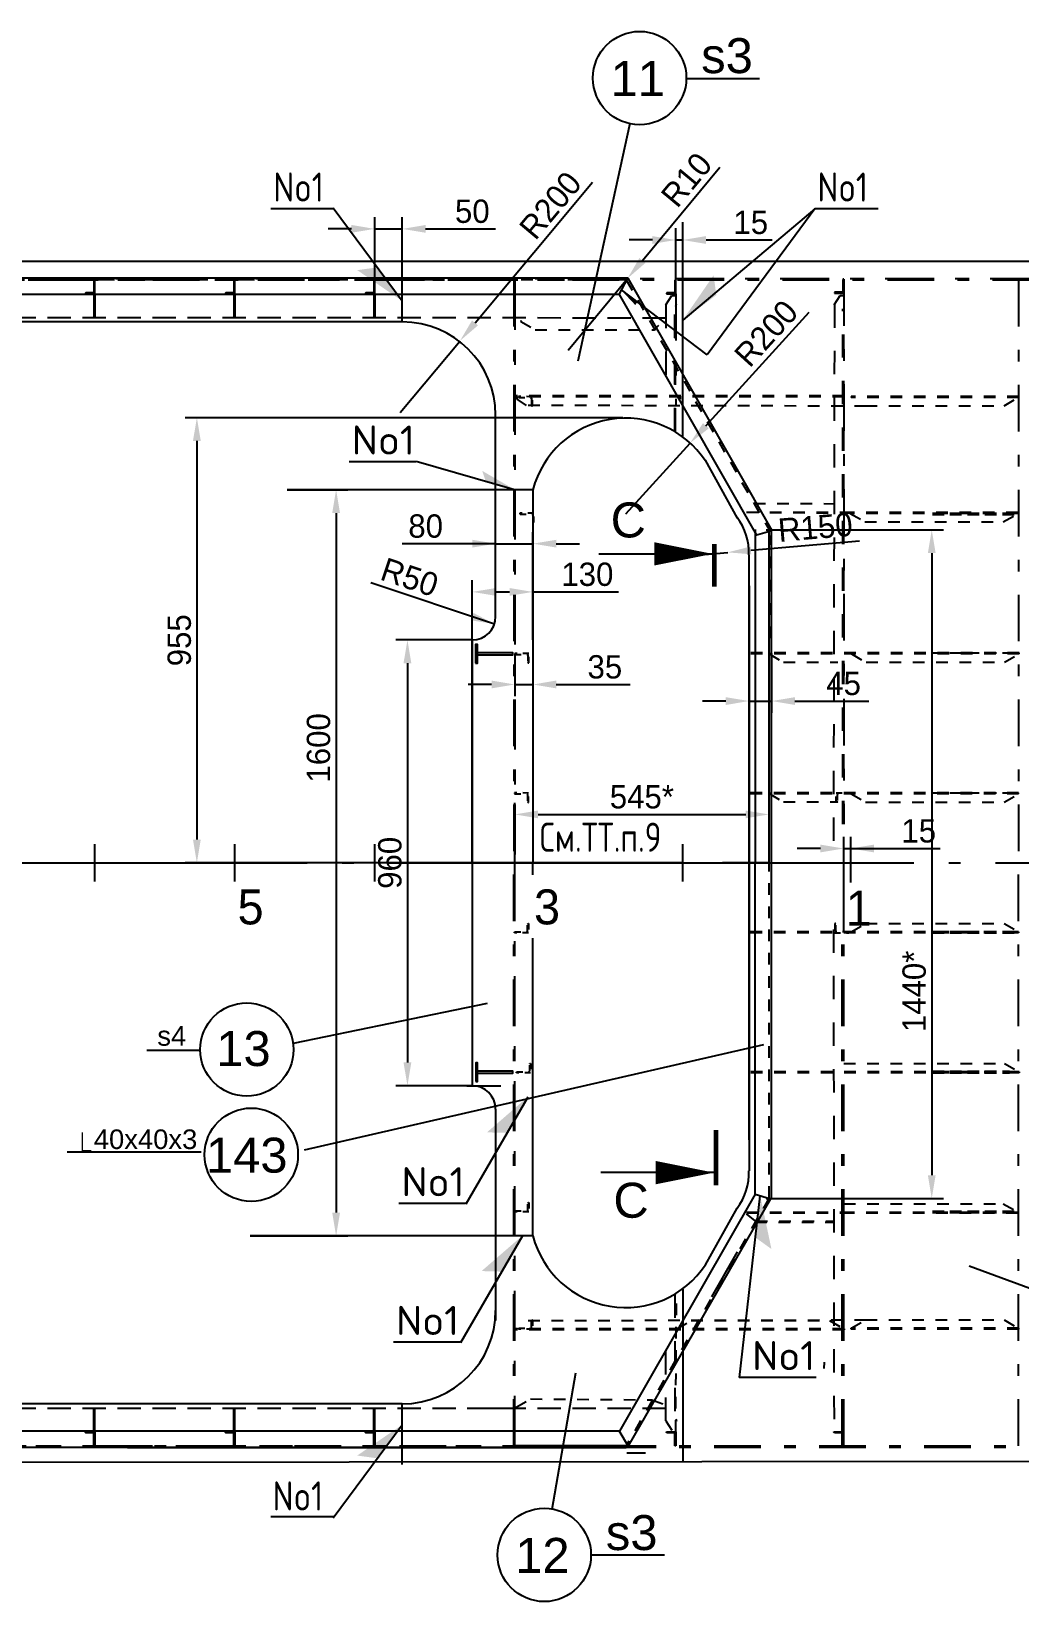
# Model space of a CAD drawing. Header units: millimetres. Extents: x -19561 to 47775, y 28910 to 69910.
# Drawn here: x 29736 to 31853, y 48286 to 51653 of the extents above; entities that cross this region are included whole.
import ezdxf
from ezdxf.enums import TextEntityAlignment as Align

# ---------------------------------------------------------------- set-up
doc = ezdxf.new("R2010")
doc.units = ezdxf.units.MM
doc.header["$MEASUREMENT"] = 0
for name, pattern in [('DASH1', [75, 50, -25]), ('DASH13', [50, 25, -25]), ('DASH2', [1300, 1125, -75, 25, -75]), ('DASH5', [225, 100, -50, 25, -50]), ('DASH6', [25, 12.5, -12.5])]:
    doc.linetypes.add(name, pattern=pattern)
doc.styles.add('2_5', font='txt.shx', dxfattribs={"height": 2.5})
doc.styles.add('Arial', font='arial.ttf')
doc.styles.add('KTEXTSTYLE', font='GOST_AU.SHX', dxfattribs={"width": 0.96, "height": 5})
doc.styles.add('style5', font='arial.ttf', dxfattribs={"height": 3})
doc.dimstyles.new('seatech', dxfattribs={"dimscale": 20, "dimtxt": 2.5, "dimasz": 2.5, "dimexe": 1.25, "dimexo": 0, "dimtad": 1, "dimdec": 0, "dimtxsty": 'Standard', "dimcen": 2.5, "dimclrd": 7, "dimclre": 7, "dimclrt": 4, "dimadec": 0, "dimazin": 0, "dimtfac": 1, "dimtdec": 0, "dimtmove": 0, "dimatfit": 3, "dimfxl": 1.25, "dimarcsym": 0})
doc.dimstyles.get("Standard").update_dxf_attribs({"dimtxt": 0.18, "dimasz": 0.18, "dimexe": 0.18, "dimexo": 0.0625, "dimgap": 0.09, "dimtad": 0, "dimtih": 1, "dimtoh": 1, "dimdec": 4, "dimzin": 0, "dimdsep": 46, "dimtxsty": 'Standard', "dimcen": 0.09, "dimadec": 0, "dimazin": 0, "dimtfac": 1, "dimtdec": 4, "dimtofl": 0, "dimtmove": 0, "dimatfit": 3, "dimfxl": 1, "dimtolj": 1, "dimtzin": 0, "dimarcsym": 0})

# ---------------------------------------------------------------- blocks, each defined once
blk = doc.blocks.new('*D2468')
at = {"color": 7, "lineweight": -2}
for p, q in [((30730.5, 50423.9), (30730.5, 50579.7)), ((30810.5, 50423.9), (30810.5, 50579.7)), ((30730.5, 50554.7), (30530.5, 50554.7)), ((30680.5, 50554.7), (30630.5, 50554.7)), ((30730.5, 50554.7), (30810.5, 50554.7)), ((30860.5, 50554.7), (30910.5, 50554.7))]:
    blk.add_line(p, q, dxfattribs=at)
at = {"color": 7}
for points in [[(30680.5, 50546.4), (30680.5, 50563.1), (30730.5, 50554.7)], [(30860.5, 50563.1), (30860.5, 50546.4), (30810.5, 50554.7)]]:
    blk.add_solid(points, dxfattribs=at)
at = {"layer": 'Defpoints', "color": 0}
for p in [(30810.5, 50554.7), (30730.5, 50423.9), (30810.5, 50423.9)]:
    blk.add_point(p, dxfattribs=at)
at = {"color": 4, "ltscale": 20, "insert": (30580.5, 50592.2), "char_height": 50, "attachment_point": 5}
blk.add_mtext('80', dxfattribs=at)
blk = doc.blocks.new('*D2469')
at = {"color": 7, "lineweight": -2}
for p, q in [((31273.8, 50408.6), (31273.8, 50192.3)), ((31322, 50319.6), (31322, 50192.3)), ((31223.8, 50217.3), (31173.8, 50217.3)), ((31273.8, 50217.3), (31322, 50217.3)), ((31372, 50217.3), (31530.4, 50217.3))]:
    blk.add_line(p, q, dxfattribs=at)
at = {"color": 7}
for points in [[(31223.8, 50208.9), (31223.8, 50225.6), (31273.8, 50217.3)], [(31372, 50225.6), (31372, 50208.9), (31322, 50217.3)]]:
    blk.add_solid(points, dxfattribs=at)
at = {"layer": 'Defpoints', "color": 0}
for p in [(31273.8, 50408.6), (31322, 50319.6), (31322, 50217.3)]:
    blk.add_point(p, dxfattribs=at)
at = {"color": 4, "ltscale": 20, "insert": (31476.2, 50254.8), "char_height": 50, "attachment_point": 5}
blk.add_mtext('45', dxfattribs=at)
blk = doc.blocks.new('*D2470')
at = {"color": 7, "lineweight": -2}
for p, q in [((30771.5, 49870.4), (30771.5, 49999.2)), ((31316.4, 49870.4), (31316.4, 49999.2)), ((30821.5, 49974.2), (31266.4, 49974.2))]:
    blk.add_line(p, q, dxfattribs=at)
at = {"color": 7}
for points in [[(30821.5, 49982.5), (30821.5, 49965.9), (30771.5, 49974.2)], [(31266.4, 49965.9), (31266.4, 49982.5), (31316.4, 49974.2)]]:
    blk.add_solid(points, dxfattribs=at)
at = {"layer": 'Defpoints', "color": 0}
for p in [(31316.4, 49974.2), (30771.5, 49870.4), (31316.4, 49870.4)]:
    blk.add_point(p, dxfattribs=at)
at = {"color": 4, "ltscale": 20, "insert": (31043.9, 50011.7), "char_height": 50, "attachment_point": 5}
blk.add_mtext('545*', dxfattribs=at)
blk = doc.blocks.new('*D2472')
at = {"color": 7, "lineweight": -2}
for p, q in [((31310.5, 50584.4), (31690.2, 50584.4)), ((31665.2, 50534.4), (31665.2, 49200.4)), ((31310.5, 49150.4), (31690.2, 49150.4))]:
    blk.add_line(p, q, dxfattribs=at)
at = {"color": 7}
for points in [[(31673.5, 50534.4), (31656.9, 50534.4), (31665.2, 50584.4)], [(31656.9, 49200.4), (31673.5, 49200.4), (31665.2, 49150.4)]]:
    blk.add_solid(points, dxfattribs=at)
at = {"layer": 'Defpoints', "color": 0}
for p in [(31310.5, 50584.4), (31310.5, 49150.4), (31665.2, 49150.4)]:
    blk.add_point(p, dxfattribs=at)
at = {"color": 4, "ltscale": 20, "insert": (31627.7, 49594.7), "char_height": 50, "attachment_point": 5, "rotation": 90}
blk.add_mtext('1440*', dxfattribs=at)
blk = doc.blocks.new('*D2473')
at = {"color": 7, "lineweight": -2}
for p, q in [((30686.3, 51028.1), (30938.2, 51329.6)), ((30525.9, 50836.3), (30654.2, 50989.8))]:
    blk.add_line(p, q, dxfattribs=at)
at = {"color": 7}
blk.add_solid([(30679.9, 51033.5), (30692.7, 51022.8), (30654.2, 50989.8)], dxfattribs=at)
at = {"layer": 'Defpoints', "color": 0}
for p in [(30654.2, 50989.8), (30525.9, 50836.3)]:
    blk.add_point(p, dxfattribs=at)
at = {"color": 4, "ltscale": 20, "insert": (30848, 51280.1), "char_height": 50, "attachment_point": 5, "rotation": 50.1143}
blk.add_mtext('R200', dxfattribs=at)
blk = doc.blocks.new('*D2474')
at = {"color": 7, "lineweight": -2}
for p, q in [((31003.1, 50824.9), (30065.2, 50824.9)), ((30090.2, 50774.9), (30090.2, 49920.4)), ((31131.5, 49870.4), (30065.2, 49870.4))]:
    blk.add_line(p, q, dxfattribs=at)
at = {"color": 7}
for points in [[(30098.5, 50774.9), (30081.8, 50774.9), (30090.2, 50824.9)], [(30081.8, 49920.4), (30098.5, 49920.4), (30090.2, 49870.4)]]:
    blk.add_solid(points, dxfattribs=at)
at = {"layer": 'Defpoints', "color": 0}
for p in [(31003.1, 50824.9), (30090.2, 49870.4), (31131.5, 49870.4)]:
    blk.add_point(p, dxfattribs=at)
at = {"color": 4, "ltscale": 20, "insert": (30052.7, 50347.6), "char_height": 50, "attachment_point": 5, "rotation": 90}
blk.add_mtext('955', dxfattribs=at)
blk = doc.blocks.new('*D2475')
at = {"color": 7, "lineweight": -2}
for p, q in [((31180.9, 50807.5), (31402.6, 51051.3)), ((31009.2, 50618.6), (31147.3, 50770.5))]:
    blk.add_line(p, q, dxfattribs=at)
at = {"color": 7}
blk.add_solid([(31174.8, 50813.1), (31187.1, 50801.9), (31147.3, 50770.5)], dxfattribs=at)
at = {"layer": 'Defpoints', "color": 0}
for p in [(31147.3, 50770.5), (31009.2, 50618.6)]:
    blk.add_point(p, dxfattribs=at)
at = {"color": 4, "ltscale": 20, "insert": (31310.4, 51005.6), "char_height": 50, "attachment_point": 5, "rotation": 47.7159}
blk.add_mtext('R200', dxfattribs=at)
blk = doc.blocks.new('*D2482')
at = {"color": 7, "lineweight": -2}
for p, q in [((30471.5, 51120.4), (30471.5, 51254.7)), ((30530.5, 51120.4), (30530.5, 51254.7)), ((30421.5, 51229.7), (30371.5, 51229.7)), ((30471.5, 51229.7), (30530.5, 51229.7)), ((30580.5, 51229.7), (30730.5, 51229.7))]:
    blk.add_line(p, q, dxfattribs=at)
at = {"color": 7}
for points in [[(30421.5, 51221.4), (30421.5, 51238.1), (30471.5, 51229.7)], [(30580.5, 51238.1), (30580.5, 51221.4), (30530.5, 51229.7)]]:
    blk.add_solid(points, dxfattribs=at)
at = {"layer": 'Defpoints', "color": 0}
for p in [(30530.5, 51229.7), (30471.5, 51120.4), (30530.5, 51120.4)]:
    blk.add_point(p, dxfattribs=at)
at = {"color": 4, "ltscale": 20, "insert": (30680.5, 51267.2), "char_height": 50, "attachment_point": 5}
blk.add_mtext('50', dxfattribs=at)
blk = doc.blocks.new('*D2483')
at = {"color": 7, "lineweight": -2}
for p, q in [((31116.5, 51120.4), (31116.5, 51230.9)), ((31131.5, 51123.4), (31131.5, 51230.9)), ((31066.5, 51205.9), (31016.5, 51205.9)), ((31116.5, 51205.9), (31131.5, 51205.9)), ((31181.5, 51205.9), (31323.1, 51205.9))]:
    blk.add_line(p, q, dxfattribs=at)
at = {"color": 7}
for points in [[(31066.5, 51197.5), (31066.5, 51214.2), (31116.5, 51205.9)], [(31181.5, 51214.2), (31181.5, 51197.5), (31131.5, 51205.9)]]:
    blk.add_solid(points, dxfattribs=at)
at = {"layer": 'Defpoints', "color": 0}
for p in [(31131.5, 51205.9), (31116.5, 51120.4), (31131.5, 51123.4)]:
    blk.add_point(p, dxfattribs=at)
at = {"color": 4, "ltscale": 20, "insert": (31277.3, 51243.4), "char_height": 50, "attachment_point": 5}
blk.add_mtext('15', dxfattribs=at)
blk = doc.blocks.new('*D2484')
at = {"color": 7, "lineweight": -2}
for p, q in [((31426.5, 49901.1), (31376.5, 49901.1)), ((31476.5, 49722.4), (31476.5, 49926.1)), ((31476.5, 49901.1), (31491.5, 49901.1)), ((31491.5, 49828), (31491.5, 49926.1)), ((31491.5, 49901.1), (31683.1, 49901.1)), ((31541.5, 49901.1), (31591.5, 49901.1))]:
    blk.add_line(p, q, dxfattribs=at)
at = {"color": 7}
for points in [[(31426.5, 49892.8), (31426.5, 49909.5), (31476.5, 49901.1)], [(31541.5, 49909.5), (31541.5, 49892.8), (31491.5, 49901.1)]]:
    blk.add_solid(points, dxfattribs=at)
at = {"layer": 'Defpoints', "color": 0}
for p in [(31491.5, 49901.1), (31491.5, 49828), (31476.5, 49722.4)]:
    blk.add_point(p, dxfattribs=at)
at = {"color": 4, "ltscale": 20, "insert": (31637.3, 49938.6), "char_height": 50, "attachment_point": 5}
blk.add_mtext('15', dxfattribs=at)
blk = doc.blocks.new('*D2485')
at = {"color": 7, "lineweight": -2}
for p, q in [((30680.5, 50348.3), (30516.5, 50348.3)), ((30541.5, 50298.3), (30541.5, 49442.4)), ((30680.5, 49392.4), (30516.5, 49392.4))]:
    blk.add_line(p, q, dxfattribs=at)
at = {"color": 7}
for points in [[(30549.8, 50298.3), (30533.1, 50298.3), (30541.5, 50348.3)], [(30533.1, 49442.4), (30549.8, 49442.4), (30541.5, 49392.4)]]:
    blk.add_solid(points, dxfattribs=at)
at = {"layer": 'Defpoints', "color": 0}
for p in [(30680.5, 50348.3), (30541.5, 49392.4), (30680.5, 49392.4)]:
    blk.add_point(p, dxfattribs=at)
at = {"color": 4, "ltscale": 20, "insert": (30504, 49870.4), "char_height": 50, "attachment_point": 5, "rotation": 90}
blk.add_mtext('960', dxfattribs=at)
blk = doc.blocks.new('*D2486')
at = {"color": 7, "lineweight": -2}
for p, q in [((30680.5, 50348.3), (30680.5, 50476.3)), ((30810.5, 50348.3), (30810.5, 50476.3)), ((30730.5, 50451.3), (30760.5, 50451.3)), ((30810.5, 50451.3), (30993.8, 50451.3))]:
    blk.add_line(p, q, dxfattribs=at)
at = {"color": 7}
for points in [[(30730.5, 50459.6), (30730.5, 50443), (30680.5, 50451.3)], [(30760.5, 50443), (30760.5, 50459.6), (30810.5, 50451.3)]]:
    blk.add_solid(points, dxfattribs=at)
at = {"layer": 'Defpoints', "color": 0}
for p in [(30810.5, 50451.3), (30680.5, 50348.3), (30810.5, 50348.3)]:
    blk.add_point(p, dxfattribs=at)
at = {"color": 4, "ltscale": 20, "insert": (30927.1, 50488.8), "char_height": 50, "attachment_point": 5}
blk.add_mtext('130', dxfattribs=at)
blk = doc.blocks.new('*D2487')
at = {"color": 7, "lineweight": -2}
blk.add_line((30727.9, 50382.5), (30463.1, 50470.7), dxfattribs=at)
at = {"color": 7}
blk.add_solid([(30677.8, 50390.4), (30683.1, 50406.2), (30727.9, 50382.5)], dxfattribs=at)
at = {"layer": 'Defpoints', "color": 0}
for p in [(30680.5, 50398.3), (30727.9, 50382.5)]:
    blk.add_point(p, dxfattribs=at)
at = {"color": 4, "ltscale": 20, "insert": (30546.1, 50482.6), "char_height": 50, "attachment_point": 5, "rotation": 341.5723}
blk.add_mtext('R50', dxfattribs=at)
blk = doc.blocks.new('*D2488')
at = {"color": 7, "lineweight": -2}
for p, q in [((30284, 50670.4), (30413.6, 50670.4)), ((30388.6, 50620.4), (30388.6, 49120.3)), ((30204.5, 49070.3), (30413.6, 49070.3))]:
    blk.add_line(p, q, dxfattribs=at)
at = {"color": 7}
for points in [[(30396.9, 50620.4), (30380.2, 50620.4), (30388.6, 50670.4)], [(30380.2, 49120.3), (30396.9, 49120.3), (30388.6, 49070.3)]]:
    blk.add_solid(points, dxfattribs=at)
at = {"layer": 'Defpoints', "color": 0}
for p in [(30284, 50670.4), (30204.5, 49070.3), (30388.6, 49070.3)]:
    blk.add_point(p, dxfattribs=at)
at = {"color": 4, "ltscale": 20, "insert": (30351.1, 50116.9), "char_height": 50, "attachment_point": 5, "rotation": 90}
blk.add_mtext('1600', dxfattribs=at)
blk = doc.blocks.new('*D2494')
at = {"color": 7, "lineweight": -2}
for p, q in [((31510.1, 50560.1), (31277.6, 50540.3)), ((31078.4, 50523.3), (31227.8, 50536.1))]:
    blk.add_line(p, q, dxfattribs=at)
at = {"color": 7}
blk.add_solid([(31276.9, 50548.6), (31278.3, 50532), (31227.8, 50536.1)], dxfattribs=at)
at = {"layer": 'Defpoints', "color": 0}
for p in [(31078.4, 50523.3), (31227.8, 50536.1)]:
    blk.add_point(p, dxfattribs=at)
at = {"color": 4, "ltscale": 20, "insert": (31415.6, 50589.7), "char_height": 50, "attachment_point": 5, "rotation": 4.8695}
blk.add_mtext('R150', dxfattribs=at)
blk = doc.blocks.new('*D2496')
at = {"color": 0, "lineweight": -2}
for p, q in [((31031.3, 51160.4), (31031.1, 51160.4)), ((31031.5, 51160.4), (31031.5, 51160.5)), ((31031.5, 51160.4), (31031.5, 51160.5)), ((31031.6, 51160.4), (31031.8, 51160.4))]:
    blk.add_line(p, q, dxfattribs=at)
at = {"color": 0}
for points in [[(31031.3, 51160.3), (31031.3, 51160.4), (31031.5, 51160.4)], [(31031.6, 51160.4), (31031.6, 51160.3), (31031.5, 51160.4)]]:
    blk.add_solid(points, dxfattribs=at)
at = {"layer": 'Defpoints', "color": 0}
blk.add_point((31031.5, 51160.4), dxfattribs=at)
blk.add_point((31031.5, 51160.4), dxfattribs=at)
blk.add_point((31031.5, 51160.4), dxfattribs=at)
at = {"color": 0, "ltscale": 20, "insert": (31031.5, 51160.8), "char_height": 0.18, "attachment_point": 5}
blk.add_mtext('\\A1;0.0000', dxfattribs=at)
blk = doc.blocks.new('*D2503')
at = {"color": 7, "lineweight": -2}
for p, q in [((30810.5, 50451.3), (30810.5, 50227.8)), ((30771.8, 50317.6), (30771.8, 50227.8)), ((30721.8, 50252.8), (30671.8, 50252.8)), ((30771.8, 50252.8), (30810.5, 50252.8)), ((30860.5, 50252.8), (31018.8, 50252.8))]:
    blk.add_line(p, q, dxfattribs=at)
at = {"color": 7}
for points in [[(30721.8, 50244.5), (30721.8, 50261.2), (30771.8, 50252.8)], [(30860.5, 50261.2), (30860.5, 50244.5), (30810.5, 50252.8)]]:
    blk.add_solid(points, dxfattribs=at)
at = {"layer": 'Defpoints', "color": 0}
for p in [(30810.5, 50451.3), (30771.8, 50317.6), (30810.5, 50252.8)]:
    blk.add_point(p, dxfattribs=at)
at = {"color": 4, "ltscale": 20, "insert": (30964.6, 50290.3), "char_height": 50, "attachment_point": 5}
blk.add_mtext('35', dxfattribs=at)
blk = doc.blocks.new('*D2504')
at = {"color": 7, "lineweight": -2}
for p, q in [((31045.2, 51162), (31211.2, 51362.3)), ((30885.6, 50969.6), (31013.2, 51123.5))]:
    blk.add_line(p, q, dxfattribs=at)
at = {"color": 7}
blk.add_solid([(31038.7, 51167.3), (31051.6, 51156.7), (31013.2, 51123.5)], dxfattribs=at)
at = {"layer": 'Defpoints', "color": 0}
for p in [(31013.2, 51123.5), (30885.6, 50969.6)]:
    blk.add_point(p, dxfattribs=at)
at = {"color": 4, "ltscale": 20, "insert": (31139.8, 51334.9), "char_height": 50, "attachment_point": 5, "rotation": 50.3335}
blk.add_mtext('R10', dxfattribs=at)

msp = doc.modelspace()

# ---------------------------------------------------------------- linework, layer by layer
for p, q in [((31138.36468, 51552.19053), (31296.1243, 51552.19053)), ((31131.46683, 50784.68909), (31131.46683, 51244.47555)), ((30530.46683, 51030.35618), (30530.46683, 51160.35618)), ((31095.04499, 51066.87826), (31107.94125, 51086.76816)), ((31107.94125, 51086.76816), (31116.0392, 51086.76816)), ((31455.9799, 51066.86467), (31468.87616, 51086.75457)), ((31468.87616, 51086.75457), (31476.97411, 51086.75457)), ((30775.58091, 50869.29197), (30775.58091, 50864.56274)), ((30775.58091, 50864.56274), (30795.86238, 50851.05049)), ((31126.0098, 50871.03389), (31126.0098, 50864.52732)), ((30810.46683, 50670.42681), (30284.04698, 50670.42681)), ((30680.46683, 49870.35618), (30680.46683, 50348.29872)), ((30680.46683, 50348.29872), (30680.46683, 49392.41364)), ((30810.46683, 49870.35618), (30680.46683, 49870.35618)), ((31131.46683, 49870.35618), (31491.46683, 49870.35618)), ((31316.40594, 49870.35618), (31216.40594, 49870.35618)), ((30712.10862, 49568.88155), (30296.48591, 49483.10164)), ((29982.96988, 49468.98992), (30097.17099, 49468.98992)), ((30668.82538, 49392.41364), (30741.7464, 49392.41364)), ((29812.05314, 49250.43671), (30099.49374, 49250.43671)), ((31267.21673, 49117.64636), (31285.92542, 49103.01428)), ((30810.46683, 49070.28556), (30204.52894, 49070.28556)), ((32615.9501, 48685.84023), (31745.32346, 49005.46871)), ((31131.46683, 48956.02327), (31131.46683, 48586.38215)), ((31434.32723, 48786.20896), (31435.17488, 48799.74407)), ((30530.46683, 48580.35618), (30530.46683, 48710.35618)), ((31095.04499, 48673.83411), (31107.94125, 48653.9442)), ((30934.79394, 48386.32188), (31092.55357, 48386.32188))]:
    msp.add_line(p, q)
at = {"color": 2}
for p, q in [((31017.80355, 51455.45262), (30906.73442, 50946.27506)), ((31414.55711, 51272.6434), (31184.06259, 50959.61528)), ((31014.59494, 51123.85232), (25231.46683, 51123.85232)), ((30994.97237, 51088.85232), (31013.4933, 51123.85232)), ((31013.4933, 51123.85232), (31322.20216, 50583.00515)), ((30994.97237, 51088.85232), (25231.46683, 51088.85232)), ((30994.97237, 51088.85232), (31289.53438, 50572.78993)), ((31184.06259, 50959.61528), (31000.03484, 51099.2966)), ((31286.79673, 49160.53824), (31287.73196, 50585.07267)), ((31287.73196, 50572.90852), (31322.20216, 50583.00515)), ((31321.42308, 49150.35618), (31321.42308, 50584.35618)), ((30320.96712, 49254.99127), (31305.22891, 49480.9601)), ((31286.79473, 49160.25272), (30996.00533, 48652.00045)), ((31286.79473, 49160.25272), (31317.12216, 49150.35618)), ((31319.73642, 49149.69355), (31013.63512, 48618.91317)), ((31180.10739, 49008.36654), (31248.00783, 49129.79328)), ((31194.17943, 48940.04118), (31248.97215, 49036.47323)), ((30851.88662, 48484.85025), (30902.55209, 48776.90437)), ((30994.97237, 48651.86004), (27271.20328, 48651.86004)), ((30994.84942, 48653.46677), (31014.25735, 48619.2672)), ((31010.46683, 48620.36153), (30771.46683, 48620.35618)), ((30771.46683, 48620.35618), (31010.46384, 48620.35618)), ((31014.59494, 48616.86004), (27241.86421, 48616.86004))]:
    msp.add_line(p, q, dxfattribs=at)
at = {"color": 0, "linetype": 'Continuous'}
for p, q in [((30383.91508, 51272.6434), (30248.38982, 51272.6434)), ((31550.08236, 51272.6434), (31414.55711, 51272.6434)), ((30530.46683, 51030.35618), (25379.75162, 51030.35618)), ((30769.46683, 51040.35618), (30769.46683, 51030.35618)), ((30730.46683, 50398.29872), (30730.46683, 50830.35618)), ((30559.68506, 50730.2251), (30416.59853, 50730.2251)), ((31248.97743, 50609.70318), (31180.58978, 50733.45233)), ((30810.46683, 50670.42681), (30810.46683, 49870.35618)), ((31273.59988, 49276.6569), (31273.59988, 50530.7606)), ((31273.59988, 50464.05547), (31273.59988, 49209.95176)), ((29871.46683, 49830.35618), (29871.46683, 49910.35618)), ((30171.46683, 49830.35618), (30171.46683, 49910.35618)), ((30471.46683, 49830.35618), (30471.46683, 49910.35618)), ((30771.46683, 49830.35618), (30771.46683, 49910.35618)), ((31131.46683, 49830.35618), (31131.46683, 49910.35618)), ((31491.46683, 49830.35618), (31491.46683, 49910.35618)), ((30810.46683, 49844.97815), (30810.46683, 49870.35618)), ((30810.46683, 49070.28556), (30810.46683, 49708.5591)), ((30730.46683, 49342.41364), (30730.46683, 48888.92039)), ((30666.14721, 49139.85498), (30523.06069, 49139.85498)), ((30654.59324, 48842.40704), (30511.50671, 48842.40704)), ((31417.76585, 48766.98165), (31252.55184, 48766.98165)), ((30530.46683, 48710.35618), (25379.75162, 48710.35618)), ((30769.46683, 48700.35618), (30769.46683, 48710.35618)), ((31051.46683, 48604.66814), (31011.46683, 48604.66814)), ((30383.91508, 48468.06897), (30248.38982, 48468.06897))]:
    msp.add_line(p, q, dxfattribs=at)
at = {"color": 0, "linetype": 'Continuous', "ltscale": 5}
for p, q in [((30382.51661, 51274.53154), (30530.22249, 51075.1072)), ((31414.55711, 51272.6434), (31131.46683, 51033.86261)), ((30560.43666, 50731.57968), (30771.26178, 50670.87743)), ((30667.12226, 49139.29048), (30800.10355, 49368.98479)), ((31253.46073, 48766.98165), (31297.46557, 49156.60399)), ((30655.56828, 48841.84254), (30788.54957, 49071.53685)), ((30382.51661, 48466.18082), (30530.22249, 48665.60516))]:
    msp.add_line(p, q, dxfattribs=at)
at = {"color": 0}
for p, q in [((24492.46683, 51160.35618), (31031.46683, 51160.35618)), ((25124.21526, 48580.7348), (32316.5575, 48587.49624))]:
    msp.add_line(p, q, dxfattribs=at)
at = {"color": 0, "linetype": 'DASH5'}
for p, q in [((24820.55567, 51120.35618), (31886.46683, 51120.35618)), ((24820.55952, 51123.35618), (31886.46683, 51123.35618)), ((25040.55952, 51123.35618), (32106.46683, 51123.35618)), ((30769.46683, 51120.35618), (30769.46683, 49870.35618)), ((30771.46683, 51120.35618), (30771.46683, 49870.35618)), ((31476.89739, 51121.89049), (31476.89739, 49953.60797)), ((31851.46683, 51120.35618), (31851.46683, 49870.35618)), ((31116.46683, 51090.35618), (31116.46683, 50851.14985)), ((30769.46683, 48620.35618), (30769.46683, 49870.35618)), ((30771.46683, 48620.35618), (30771.46683, 49870.35618)), ((31491.46683, 49827.99516), (31491.46683, 49870.35618)), ((31851.46683, 48620.35618), (31851.46683, 49870.35618)), ((31473.46683, 48620.35618), (31473.46683, 49730.70833)), ((31476.46683, 48620.35618), (31476.46683, 49725.3035)), ((25124.19299, 48620.35618), (31886.46683, 48620.35618)), ((25124.19468, 48617.35618), (31886.46683, 48617.35618))]:
    msp.add_line(p, q, dxfattribs=at)
at = {"color": 2, "linetype": 'DASH13', "ltscale": 2}
for p, q in [((25228.36515, 51120.35618), (31012.46044, 51120.35618)), ((30713.64167, 51120.35618), (25231.46683, 51120.35618)), ((27244.88089, 48620.35618), (31012.46044, 48620.35618))]:
    msp.add_line(p, q, dxfattribs=at)
at = {"color": 2, "linetype": 'DASH13'}
for p, q in [((31010.46683, 51120.35083), (30771.46683, 51120.35618)), ((31010.46683, 51120.35083), (31316.40594, 50584.35618)), ((31316.93044, 49152.09511), (31317.12216, 50572.17803)), ((31316.00706, 49150.93567), (31009.90576, 48620.1553))]:
    msp.add_line(p, q, dxfattribs=at)
at = {"color": 3, "linetype": 'DASH5'}
for p in [(30771.46683, 51113.35618), (30771.46683, 48627.35618)]:
    msp.add_line(p, (30771.46683, 49870.35618), dxfattribs=at)
at = {"color": 0, "linetype": 'DASH1'}
for p, q in [((29869.46683, 51090.35618), (29869.46683, 51040.35618)), ((29871.46683, 51090.35618), (29871.46683, 51040.35618)), ((30169.46683, 51090.35618), (30169.46683, 51040.35618)), ((30171.46683, 51090.35618), (30171.46683, 51040.35618)), ((30469.46683, 51090.35618), (30469.46683, 51040.35618)), ((30471.46683, 51090.35618), (30471.46683, 51040.35618)), ((31116.46683, 51063.3767), (31118.0251, 51068.12768)), ((31095.24454, 51038.56035), (25334.46683, 51040.35618)), ((30769.46683, 51040.35618), (30769.46683, 51035.35618)), ((31095.24274, 48700.35618), (25334.46683, 48700.35618)), ((29869.46683, 48650.35618), (29869.46683, 48700.35618)), ((29871.46683, 48650.35618), (29871.46683, 48700.35618)), ((30169.46683, 48650.35618), (30169.46683, 48700.35618)), ((30171.46683, 48650.35618), (30171.46683, 48700.35618)), ((30469.46683, 48650.35618), (30469.46683, 48700.35618)), ((30471.46683, 48650.35618), (30471.46683, 48700.35618)), ((30769.46683, 48700.35618), (30669.46683, 48700.35618)), ((30769.46683, 48700.35618), (30769.46683, 48705.35618)), ((31116.46683, 48677.33566), (31118.0251, 48672.58468))]:
    msp.add_line(p, q, dxfattribs=at)
at = {"color": 0, "linetype": 'DASH13', "ltscale": 2}
for p, q in [((31114.30411, 50796.21743), (31114.30411, 51087.3462)), ((31116.30411, 50795.00282), (31116.30411, 51087.3462)), ((31095.2159, 51067.11414), (31095.41387, 50869.76716)), ((31456.64438, 51067.88949), (31454.49478, 49870.35618)), ((31474.89739, 49953.60797), (31474.89739, 51058.60797)), ((31476.89739, 49953.60797), (31476.89739, 51058.60797)), ((31454.63783, 49727.75869), (31455.71866, 48650.35618)), ((31114.30411, 48944.49494), (31114.30411, 48653.36616)), ((31095.2159, 48673.59822), (31095.41387, 48870.9452))]:
    msp.add_line(p, q, dxfattribs=at)
at = {"color": 0, "linetype": 'DASH13'}
for p, q in [((31477.56712, 50871.76716), (30771.46683, 50871.76716)), ((31477.56712, 50869.76716), (30771.46683, 50869.76716)), ((31851.46683, 50870.35618), (31492.26957, 50870.35618)), ((31492.26957, 50870.35618), (31492.26957, 50868.35618)), ((31851.46683, 50868.35618), (31492.26957, 50868.35618)), ((31523.4473, 50850.35618), (31820.2891, 50850.35618)), ((31820.2891, 50850.35618), (31851.46683, 50868.35618)), ((31851.46683, 50868.35618), (31851.46683, 50870.35618)), ((31284.17799, 50640.81842), (31455.87722, 50640.51022)), ((31493.44922, 50621.83516), (31242.27292, 50621.83516)), ((31493.44922, 50619.83516), (31242.45951, 50621.49752)), ((31849.7595, 50621.45306), (31490.56223, 50621.45306)), ((31849.7595, 50619.45306), (31490.56223, 50619.45306)), ((31493.4489, 50619.79225), (31493.41917, 50617.79247)), ((31852.38878, 50320.35618), (31273.59988, 50320.35618)), ((31852.38878, 50318.35618), (31273.59988, 50318.35618)), ((31851.46683, 50020.35618), (31273.59988, 50020.35618)), ((31851.46683, 50018.35618), (31273.59988, 50018.35618)), ((31851.46683, 49722.35618), (31273.59988, 49722.35618)), ((31851.46683, 49720.35618), (31273.59988, 49720.35618)), ((31476.46683, 49440.35618), (31821.21105, 49440.35618)), ((31821.21105, 49440.35618), (31852.38878, 49422.35618)), ((31852.38878, 49422.35618), (31273.59988, 49422.35618)), ((31852.38878, 49420.35618), (31273.59988, 49420.35618)), ((31493.19152, 49420.35618), (31493.19152, 49422.35618)), ((31852.38878, 49422.35618), (31852.38878, 49420.35618)), ((31476.46683, 49139.25931), (31818.58176, 49139.25931)), ((31818.58176, 49139.25931), (31849.7595, 49121.25931)), ((31493.44922, 49118.8772), (31241.90368, 49118.8772)), ((31493.44922, 49120.8772), (31243.02206, 49120.8772)), ((31286.57375, 49099.89824), (31455.87722, 49100.20215)), ((31287.85363, 49102.11756), (31455.26546, 49102.11756)), ((31490.56223, 49119.25931), (31490.56223, 49121.25931)), ((31849.7595, 49120.8772), (31490.56223, 49120.8772)), ((31849.7595, 49118.8772), (31490.56223, 49118.8772)), ((31849.7595, 49121.25931), (31849.7595, 49119.25931)), ((31116.46683, 48650.35618), (31118.16369, 48946.8678)), ((31477.56712, 48870.9452), (30771.46683, 48870.9452)), ((31477.56712, 48870.9452), (30771.46683, 48870.9452)), ((31477.56712, 48868.9452), (30771.46683, 48868.9452)), ((31477.56712, 48868.9452), (30771.46683, 48868.9452)), ((31851.46683, 48872.35618), (31492.26957, 48872.35618)), ((31851.46683, 48872.35618), (31492.26957, 48872.35618)), ((31851.46683, 48870.35618), (31492.26957, 48870.35618)), ((31851.46683, 48870.35618), (31492.26957, 48870.35618))]:
    msp.add_line(p, q, dxfattribs=at)
at = {"color": 0, "linetype": 'DASH1', "ltscale": 0.5}
for p, q in [((31666.46683, 50620.35618), (31846.46683, 50620.35618)), ((31666.46683, 50617.35618), (31846.46683, 50617.35618)), ((31666.46683, 50320.35618), (31831.46683, 50320.35618)), ((31666.46683, 50020.35618), (31846.46683, 50020.35618)), ((31666.46683, 49723.35618), (31846.46683, 49723.35618)), ((31666.46683, 49723.35618), (31846.46683, 49723.35618)), ((31666.46683, 49720.35618), (31846.46683, 49720.35618)), ((31666.46683, 49720.35618), (31846.46683, 49720.35618)), ((31666.46683, 49423.35618), (31831.46683, 49423.35618)), ((31666.46683, 49423.35618), (31831.46683, 49423.35618)), ((31666.46683, 49420.35618), (31831.46683, 49420.35618)), ((31666.46683, 49420.35618), (31831.46683, 49420.35618)), ((31666.46683, 49123.35618), (31846.46683, 49123.35618)), ((31666.46683, 49123.35618), (31846.46683, 49123.35618)), ((31666.46683, 49120.35618), (31846.46683, 49120.35618)), ((31666.46683, 49120.35618), (31846.46683, 49120.35618))]:
    msp.add_line(p, q, dxfattribs=at)
at = {"color": 4}
for p, q in [((31316.40594, 49870.35618), (31316.40594, 50590.35618)), ((31010.49514, 48616.29523), (29941.74383, 48616.29423))]:
    msp.add_line(p, q, dxfattribs=at)
at = {"color": 3, "linetype": 'Continuous'}
for p, q in [((31201.88071, 50532.16167), (30951.88071, 50532.16167)), ((31205.73878, 49206.11811), (30955.73878, 49206.11811))]:
    msp.add_line(p, q, dxfattribs=at)
at = {"color": 0, "linetype": 'DASH2'}
msp.add_line((21401.46683, 49870.35618), (32461.46683, 49870.35618), dxfattribs=at)
at = {"color": 0, "linetype": 'Continuous'}
for points in [[(31031.46683, 51160.35618), (32321.46683, 51160.35618)], [(31031.46683, 51160.35618), (31491.10453, 51160.35618)], [(29871.46683, 51120.35618), (29870.46683, 51120.35618), (29869.7598, 51120.06333), (29869.46683, 51119.35618), (29869.46683, 51094.35618), (29869.19877, 51093.35618), (29868.46683, 51092.62413), (29867.46683, 51092.35618), (29852.46683, 51092.35618), (29851.7598, 51092.06333), (29851.46683, 51091.35618), (29851.46683, 51090.35618), (29871.46683, 51090.35618), (29871.46683, 51120.35618)], [(30171.46683, 51120.35618), (30170.46683, 51120.35618), (30169.7598, 51120.06333), (30169.46683, 51119.35618), (30169.46683, 51094.35618), (30169.19877, 51093.35618), (30168.46683, 51092.62413), (30167.46683, 51092.35618), (30152.46683, 51092.35618), (30151.7598, 51092.06333), (30151.46683, 51091.35618), (30151.46683, 51090.35618), (30171.46683, 51090.35618), (30171.46683, 51120.35618)], [(30471.46683, 51120.35618), (30470.46683, 51120.35618), (30469.7598, 51120.06333), (30469.46683, 51119.35618), (30469.46683, 51094.35618), (30469.19926, 51093.35618), (30468.46683, 51092.62413), (30467.46683, 51092.35618), (30452.46683, 51092.35618), (30451.7598, 51092.06333), (30451.46683, 51091.35618), (30451.46683, 51090.35618), (30471.46683, 51090.35618), (30471.46683, 51120.35618)], [(29871.46683, 48620.35618), (29870.46683, 48620.35618), (29869.7598, 48620.64903), (29869.46683, 48621.35618), (29869.46683, 48646.35618), (29869.19877, 48647.35618), (29868.46683, 48648.08824), (29867.46683, 48648.35618), (29852.46683, 48648.35618), (29851.7598, 48648.64903), (29851.46683, 48649.35618), (29851.46683, 48650.35618), (29871.46683, 48650.35618), (29871.46683, 48620.35618)], [(30171.46683, 48620.35618), (30170.46683, 48620.35618), (30169.7598, 48620.64903), (30169.46683, 48621.35618), (30169.46683, 48646.35618), (30169.19877, 48647.35618), (30168.46683, 48648.08824), (30167.46683, 48648.35618), (30152.46683, 48648.35618), (30151.7598, 48648.64903), (30151.46683, 48649.35618), (30151.46683, 48650.35618), (30171.46683, 48650.35618), (30171.46683, 48620.35618)], [(30471.46683, 48620.35618), (30470.46683, 48620.35618), (30469.7598, 48620.64903), (30469.46683, 48621.35618), (30469.46683, 48646.35618), (30469.19926, 48647.35618), (30468.46683, 48648.08824), (30467.46683, 48648.35618), (30452.46683, 48648.35618), (30451.7598, 48648.64903), (30451.46683, 48649.35618), (30451.46683, 48650.35618), (30471.46683, 48650.35618), (30471.46683, 48620.35618)]]:
    msp.add_lwpolyline(points, dxfattribs=at)
at = {"color": 0, "linetype": 'DASH5'}
for points in [[(31116.46683, 51120.35618), (31115.46683, 51120.35618), (31114.7598, 51120.06333), (31114.46683, 51119.35618), (31114.46683, 51094.35618), (31114.19926, 51093.35618), (31113.46683, 51092.62413), (31112.46683, 51092.35618), (31097.46683, 51092.35618), (31096.7598, 51092.06333), (31096.46683, 51091.35618), (31096.46683, 51090.35618), (31116.46683, 51090.35618), (31116.46683, 51120.35618)], [(31476.68926, 51121.89049), (31475.68926, 51121.89049), (31474.98223, 51121.59764), (31474.68926, 51120.89049), (31474.68926, 51095.89049), (31474.42168, 51094.89049), (31473.68926, 51094.15843), (31472.68926, 51093.89049), (31457.68926, 51093.89049), (31456.98223, 51093.59764), (31456.68926, 51092.89049), (31456.68926, 51091.89049), (31476.68926, 51091.89049), (31476.68926, 51121.89049)], [(31116.46683, 48620.35618), (31115.46683, 48620.35618), (31114.7598, 48620.64903), (31114.46683, 48621.35618), (31114.46683, 48646.35618), (31114.19926, 48647.35618), (31113.46683, 48648.08824), (31112.46683, 48648.35618), (31097.46683, 48648.35618), (31096.7598, 48648.64903), (31096.46683, 48649.35618), (31096.46683, 48650.35618), (31116.46683, 48650.35618), (31116.46683, 48620.35618)], [(31116.46683, 48620.35618), (31115.46683, 48620.35618), (31114.7598, 48620.64903), (31114.46683, 48621.35618), (31114.46683, 48646.35618), (31114.19926, 48647.35618), (31113.46683, 48648.08824), (31112.46683, 48648.35618), (31097.46683, 48648.35618), (31096.7598, 48648.64903), (31096.46683, 48649.35618), (31096.46683, 48650.35618), (31116.46683, 48650.35618), (31116.46683, 48620.35618)], [(31475.57786, 48620.35618), (31474.57786, 48620.35618), (31473.87083, 48620.64903), (31473.57786, 48621.35618), (31473.57786, 48646.35618), (31473.31028, 48647.35618), (31472.57786, 48648.08824), (31471.57786, 48648.35618), (31456.57786, 48648.35618), (31455.87083, 48648.64903), (31455.57786, 48649.35618), (31455.57786, 48650.35618), (31475.57786, 48650.35618), (31475.57786, 48620.35618)]]:
    msp.add_lwpolyline(points, dxfattribs=at)
at = {"color": 2}
msp.add_lwpolyline([(30999.87798, 51098.18875, 0, 10, 0), (31032.82364, 51070.39972, 10, 10, 0)], format="xyseb", dxfattribs=at)
at = {"color": 0, "linetype": 'DASH13'}
for points in [[(30784.23584, 51033.21151), (30784.23584, 51031.21151), (30815.41357, 51013.21151), (31070.06252, 51013.10392), (31080.54114, 51023.57568)], [(30799.91844, 50851.76716), (31523.4473, 50850.35618)], [(31490.56223, 50621.45306), (31490.56223, 50619.45306), (31521.73997, 50601.45306), (31818.58176, 50601.45306), (31849.7595, 50619.45306), (31849.7595, 50621.45306)], [(31316.47952, 50320.35618), (31316.47952, 50318.35618), (31347.65725, 50300.35618), (31464.07982, 50300.35618)], [(31493.19152, 50320.35618), (31493.19152, 50318.35618), (31524.36925, 50300.35618), (31821.21105, 50300.35618), (31852.38878, 50318.35618), (31852.38878, 50320.35618)], [(31316.47952, 50020.98321), (31316.47952, 50018.98321), (31347.65725, 50000.98321), (31464.07982, 50000.98321)], [(31492.26957, 50020.35618), (31492.26957, 50018.35618), (31523.4473, 50000.35618), (31820.2891, 50000.35618), (31851.46683, 50018.35618), (31851.46683, 50020.35618)], [(31492.26957, 49720.35618), (31492.26957, 49722.35618), (31523.4473, 49740.35618), (31820.2891, 49740.35618), (31851.46683, 49722.35618), (31851.46683, 49720.35618)], [(30799.91844, 48888.9452), (31523.4473, 48890.35618)], [(31118.36985, 48868.9452), (31118.36985, 48870.9452), (31149.54759, 48888.9452), (31446.38939, 48888.9452), (31477.56712, 48870.9452), (31477.56712, 48868.9452)], [(31492.26957, 48870.35618), (31492.26957, 48872.35618), (31523.4473, 48890.35618), (31820.2891, 48890.35618), (31851.46683, 48872.35618), (31851.46683, 48870.35618)], [(31492.26957, 48870.35618), (31492.26957, 48872.35618), (31523.4473, 48890.35618), (31820.2891, 48890.35618), (31851.46683, 48872.35618), (31851.46683, 48870.35618)], [(30774.34694, 48700.88704), (30774.34694, 48702.88704), (30805.52467, 48720.88704), (31065.33583, 48718.88353), (31090.09065, 48710.22506), (31090.09065, 48710.22506)]]:
    msp.add_lwpolyline(points, dxfattribs=at)
at = {"color": 0, "linetype": 'DASH6'}
for points in [[(30779.47269, 50870.27033), (30779.46196, 50869.27038), (30779.74733, 50868.56019), (30780.45118, 50868.25971), (30805.44974, 50867.99152), (30806.44681, 50867.71286), (30807.17085, 50866.973), (30807.42817, 50865.97018), (30807.26725, 50850.97104), (30807.55262, 50850.26085), (30808.25647, 50849.96037), (30809.25641, 50849.94965), (30809.47097, 50869.94849), (30779.47269, 50870.27033)], [(30782.31221, 50620.35618), (30782.31221, 50619.35618), (30782.60518, 50618.64909), (30783.31221, 50618.35618), (30808.31221, 50618.35618), (30809.31221, 50618.08824), (30810.04414, 50617.35618), (30810.31221, 50616.35618), (30810.31221, 50601.35618), (30810.60518, 50600.64909), (30811.31221, 50600.35618), (30812.31221, 50600.35618), (30812.31221, 50620.35618), (30782.31221, 50620.35618)], [(30771.4696, 50319.35618), (30771.47236, 50318.35618), (30771.76728, 50317.64989), (30772.47512, 50317.35895), (30797.47502, 50317.428), (30798.47576, 50317.16282), (30799.20971, 50316.43279), (30799.48054, 50315.43353), (30799.52197, 50300.43359), (30799.81689, 50299.72729), (30800.52473, 50299.43636), (30801.52472, 50299.43912), (30801.46948, 50319.43904), (30771.4696, 50319.35618)], [(30771.06373, 50020.3099), (30771.05516, 50019.30994), (30771.34206, 50018.60035), (30772.04656, 50018.30141), (30797.04564, 50018.08725), (30798.04331, 50017.81075), (30798.76895, 50017.07245), (30799.02844, 50016.07019), (30798.89994, 50001.07074), (30799.18684, 50000.36115), (30799.89134, 50000.06221), (30800.8913, 50000.05365), (30801.06263, 50020.05291), (30771.06373, 50020.3099)], [(31490.6382, 50020.35733), (31490.63543, 50019.35733), (31490.34051, 50018.65103), (31489.63267, 50018.3601), (31464.63277, 50018.42915), (31463.63203, 50018.16397), (31462.89808, 50017.43394), (31462.62725, 50016.43468), (31462.58582, 50001.43474), (31462.2909, 50000.72844), (31461.58306, 50000.4375), (31460.58307, 50000.44027), (31460.63831, 50020.44019), (31490.6382, 50020.35733)], [(30770.83637, 49720.29208), (30770.8477, 49721.29202), (30771.14866, 49721.99576), (30771.85896, 49722.28063), (30796.85736, 49721.99742), (30797.86033, 49722.25402), (30798.60051, 49722.97773), (30798.87988, 49723.97463), (30799.04981, 49738.97367), (30799.35077, 49739.67741), (30800.06107, 49739.96228), (30801.06101, 49739.95095), (30800.83444, 49719.95223), (30770.83637, 49720.29208)], [(31487.46683, 49720.35618), (31487.46683, 49721.35618), (31487.17386, 49722.06329), (31486.46683, 49722.35618), (31461.46683, 49722.35618), (31460.46683, 49722.62413), (31459.7349, 49723.35618), (31459.46683, 49724.35618), (31459.46683, 49739.35618), (31459.17386, 49740.06329), (31458.46683, 49740.35618), (31457.46683, 49740.35618), (31457.46683, 49720.35618), (31487.46683, 49720.35618)], [(30775.46683, 49420.35618), (30775.46683, 49421.35618), (30775.7598, 49422.06327), (30776.46683, 49422.35618), (30801.46683, 49422.35618), (30802.46683, 49422.62413), (30803.19877, 49423.35618), (30803.46683, 49424.35618), (30803.46683, 49439.35618), (30803.7598, 49440.06327), (30804.46683, 49440.35618), (30805.46683, 49440.35618), (30805.46683, 49420.35618), (30775.46683, 49420.35618)], [(30771.46683, 49122.25562), (30771.47756, 49123.25557), (30771.7781, 49123.95947), (30772.48823, 49124.24478), (30797.48679, 49123.97659), (30798.48961, 49124.23379), (30799.22935, 49124.95795), (30799.50813, 49125.95502), (30799.66905, 49140.95415), (30799.96959, 49141.65806), (30800.67972, 49141.94337), (30801.67966, 49141.93264), (30801.46511, 49121.93379), (30771.46683, 49122.25562)], [(30779.46683, 48870.35618), (30779.46683, 48871.35618), (30779.7598, 48872.06327), (30780.46683, 48872.35618), (30805.46683, 48872.35618), (30806.46683, 48872.62413), (30807.19877, 48873.35618), (30807.46683, 48874.35618), (30807.46683, 48889.35618), (30807.7598, 48890.06327), (30808.46683, 48890.35618), (30809.46683, 48890.35618), (30809.46683, 48870.35618), (30779.46683, 48870.35618)]]:
    msp.add_lwpolyline(points, dxfattribs=at)
at = {"color": 3}
for points in [[(31195.59114, 50532.85216, 0, 50, 0), (31070.47356, 50532.85216, 50, 50, 0)], [(31198.5448, 49206.15135, 0, 50, 0), (31073.42722, 49206.15135, 50, 50, 0)]]:
    msp.add_lwpolyline(points, format="xyseb", dxfattribs=at)
at = {"color": 3, "const_width": 10}
for points in [[(31199.12807, 50554.19049), (31199.12807, 50462.47599)], [(31202.98614, 49178.90429), (31202.98614, 49297.3775)]]:
    msp.add_lwpolyline(points, dxfattribs=at)
for points in [[(30687.43621, 50298.53018), (30691.43621, 50298.53018), (30691.43621, 50338.53018), (30687.43621, 50338.53018)], [(30687.43621, 50316.40456), (30767.43621, 50316.40456), (30767.43621, 50320.40456), (30687.43621, 50320.40456)], [(30687.70559, 49401.60592), (30691.70559, 49401.60592), (30691.70559, 49441.60592), (30687.70559, 49441.60592)], [(30687.70559, 49419.4803), (30767.70559, 49419.4803), (30767.70559, 49423.4803), (30687.70559, 49423.4803)]]:
    msp.add_lwpolyline(points, close=True)
at = {"const_width": 3}
msp.add_lwpolyline([(29844.67872, 49292.76844), (29844.67872, 49253.48407), (29864.33333, 49253.48407)], dxfattribs=at)
at = {"color": 1}
for centre in [(31039.11583, 51553.15516), (30197.16633, 49469.95455), (30206.84759, 49244.54028), (30834.79394, 48386.32188)]:
    msp.add_circle(centre, 100, dxfattribs=at)
at = {"color": 0, "linetype": 'Continuous'}
for centre, radius, start, end in [((30530.46683, 50830.35618), 200, 0, 90), ((31009.15161, 50618.61885), 205.32828, 33.63352218, 165.3852954), ((31152.27744, 50536.74381), 121.10441, 357.26130867, 37.76978394), ((31152.27744, 49203.96856), 121.10441, 322.23021606, 2.73869133), ((31009.15161, 49122.09352), 205.32828, 194.6147046, 326.36647782), ((30530.46683, 48910.35618), 200, 270, 0)]:
    msp.add_arc(centre, radius, start, end, dxfattribs=at)
for centre, start, end in [((30680.46683, 50398.29872), 270, 0), ((30680.46683, 49342.41364), 0, 90)]:
    msp.add_arc(centre, 50, start, end)
at = {"color": 0, "linetype": 'ByBlock'}
for points in [[(30433.93121, 51141.23134), (30476.39468, 51147.10379), (30530.22249, 51075.1072)], [(31197.59097, 51130.15388), (31203.46342, 51087.69042), (31131.46683, 51033.86261)], [(30701.63566, 50710.89263), (30709.68441, 50687.44297), (30770.40149, 50671.15698)], [(30711.8596, 49292.45103), (30754.71411, 49291.39136), (30800.10355, 49368.98479)], [(31321.63425, 49042.32238), (31286.82538, 49067.34185), (31297.46557, 49156.60399)], [(30700.30562, 48995.00309), (30743.16013, 48993.94342), (30788.54957, 49071.53685)], [(30433.93121, 48599.48102), (30476.39468, 48593.60857), (30530.22249, 48665.60516)]]:
    msp.add_solid(points, dxfattribs=at)

# ---------------------------------------------------------------- texts
at = {"color": 0, "style": 'style5'}
for s, height, p in [('s3', 75, (31171.10781, 51563.67735)), ('s4', 42, (30005.40501, 49478.26159)), ('40x40x3', 42, (29869.28548, 49256.71942)), ('s3', 75, (30966.78592, 48396.84406))]:
    msp.add_text(s, height=height, dxfattribs=at).set_placement(p)
at = {"color": 2, "style": 'style5'}
for s, p in [('11', (30976.80573, 51514.68066)), ('13', (30131.84928, 49434.66771)), ('143', (30109.6618, 49206.06578)), ('12', (30772.48384, 48347.84738))]:
    msp.add_text(s, height=75, dxfattribs=at).set_placement(p)
at = {"color": 0, "style": '2_5', "width": 0.8}
for p in [(30253.96486, 51269.32527), (31420.13214, 51269.32527), (30252.50069, 48462.73898)]:
    msp.add_text('No1', height=62.5, dxfattribs=at).set_placement(p, align=Align.BOTTOM_LEFT)
at = {"color": 0, "style": '2_5'}
for p in [(30422.17357, 50726.90697), (30528.63572, 49136.53685), (30517.08174, 48839.08891), (31280.25436, 48763.66352)]:
    msp.add_text('No1', height=62.5, dxfattribs=at).set_placement(p, align=Align.BOTTOM_LEFT)
at = {"color": 3, "linetype": 'Continuous', "style": 'Arial'}
for p in [(31014.8011, 50643.12154), (31020.69556, 49184.44578)]:
    msp.add_text('С', height=75, dxfattribs=at).set_placement(p, align=Align.TOP_CENTER)
at = {"color": 0, "style": 'KTEXTSTYLE', "width": 0.965}
msp.add_text('См.ТТ.п.9', height=62.5, dxfattribs=at).set_placement((30825.06792, 49894.12309))
at = {"color": 0, "linetype": 'Continuous'}
for s, p in [('5', (30205.31444, 49813.40809)), ('3', (30840.59568, 49813.40809)), ('1', (31508.75915, 49810.66007))]:
    msp.add_text(s, height=75, dxfattribs=at).set_placement(p, align=Align.TOP_CENTER)

# ---------------------------------------------------------------- dimensions: what is measured, and where the dimension line sits
at = {"color": 0}
for center, mpoint, text, picture, middle in [((30885.57537, 50969.58544), (31013.23896, 51123.54), 'R10', '*D2504', (31168.67609, 51310.98776)), ((31009.15161, 50618.61885), (31147.29804, 50770.5243), 'R200', '*D2475', (31338.16809, 50980.40449))]:
    dim = msp.add_radius_dim(center=center, mpoint=mpoint, text=text, dimstyle='seatech', dxfattribs=at)
    dim.commit()
    dim.dimension.update_dxf_attribs({"geometry": picture, "text_midpoint": middle, "dimtype": 164})
for center, mpoint, picture, middle in [((30525.94262, 50836.3078), (30654.19418, 50989.7729), '*D2473', (30876.74576, 51256.07688)), ((30680.46683, 50398.29872), (30727.90299, 50382.49332), '*D2487', (30534.22881, 50447.02422))]:
    dim = msp.add_radius_dim(center=center, mpoint=mpoint, dimstyle='seatech', dxfattribs=at)
    dim.commit()
    dim.dimension.update_dxf_attribs({"geometry": picture, "text_midpoint": middle, "dimtype": 164})
for base, p1, p2, text, picture, middle in [((30530.46683, 51229.73788), (30471.46683, 51120.35618), (30530.46683, 51120.35618), '50', '*D2482', (30680.46683, 51267.23788)), ((30810.46683, 50252.81823), (30771.76728, 50317.64989), (30810.46683, 50451.30415), '35', '*D2503', (30964.6335, 50290.31823)), ((31322.03296, 50217.28262), (31273.78014, 50408.61324), (31322.03296, 50319.60046), '45', '*D2469', (31476.19963, 50254.78262)), ((31316.40594, 49974.1874), (30771.46683, 49870.35618), (31316.40594, 49870.35618), '545*', '*D2470', (31043.93639, 50011.6874))]:
    dim = msp.add_linear_dim(base=base, p1=p1, p2=p2, text=text, dimstyle='seatech', dxfattribs=at)
    dim.commit()
    dim.dimension.update_dxf_attribs({"geometry": picture, "text_midpoint": middle})
for base, p1, p2, picture, middle in [((31131.46683, 51205.86065), (31116.46683, 51120.35618), (31131.46683, 51123.35618), '*D2483', (31277.30017, 51243.36065)), ((30810.46683, 50451.30415), (30680.46683, 50348.29872), (30810.46683, 50348.29872), '*D2486', (30927.1335, 50488.80415))]:
    dim = msp.add_linear_dim(base=base, p1=p1, p2=p2, dimstyle='seatech', dxfattribs=at)
    dim.commit()
    dim.dimension.update_dxf_attribs({"geometry": picture, "text_midpoint": middle})
at = {"color": 2}
dim = msp.add_linear_dim(base=(31031.466833694, 51160.3561816549), p1=(31031.466833694, 51160.3561816549), p2=(31031.466833694, 51160.3561816549), dimstyle='Standard', override={"dimscale": 1, "dimtmove": 2}, dxfattribs=at)
dim.commit()
dim.dimension.update_dxf_attribs({"geometry": '*D2496', "text_midpoint": (31031.466833694, 51160.7611816549)})
at = {"color": 0}
dim = msp.add_linear_dim(base=(30090.17733, 49870.35618), p1=(31003.14242, 50824.88498), p2=(31131.46683, 49870.35618), angle=90, dimstyle='seatech', dxfattribs=at)
dim.commit()
dim.dimension.update_dxf_attribs({"geometry": '*D2474', "text_midpoint": (30052.67733, 50347.62058)})
dim = msp.add_linear_dim(base=(30388.57037, 49070.28556), p1=(30284.04698, 50670.42681), p2=(30204.52894, 49070.28556), angle=90, dimstyle='seatech', dxfattribs=at)
dim.commit()
dim.dimension.update_dxf_attribs({"geometry": '*D2488', "text_midpoint": (30388.57037, 50116.93466), "dimtype": 160})
for base, p1, p2, picture, middle in [((30810.46683, 50554.72042), (30730.46683, 50423.89408), (30810.46683, 50423.89408), '*D2468', (30580.46683, 50554.72042)), ((31491.46683, 49901.1482), (31476.46683, 49722.35618), (31491.46683, 49827.99516), '*D2484', (31637.30017, 49901.1482))]:
    dim = msp.add_linear_dim(base=base, p1=p1, p2=p2, dimstyle='seatech', dxfattribs=at)
    dim.commit()
    dim.dimension.update_dxf_attribs({"geometry": picture, "text_midpoint": middle, "dimtype": 160})
dim = msp.add_radius_dim(center=(31078.35128, 50523.33903), mpoint=(31227.80988, 50536.07198), dimstyle='seatech', dxfattribs=at)
dim.commit()
dim.dimension.update_dxf_attribs({"geometry": '*D2494', "text_midpoint": (31415.60152, 50589.70651)})
dim = msp.add_linear_dim(base=(31665.19633, 49150.35618), p1=(31310.46683, 50584.35618), p2=(31310.46683, 49150.35618), angle=90, text='1440*', dimstyle='seatech', dxfattribs=at)
dim.commit()
dim.dimension.update_dxf_attribs({"geometry": '*D2472', "text_midpoint": (31665.19633, 49594.65593), "dimtype": 160})
dim = msp.add_linear_dim(base=(30541.45538, 49392.41364), p1=(30680.46683, 50348.29872), p2=(30680.46683, 49392.41364), angle=90, text='960', dimstyle='seatech', dxfattribs=at)
dim.commit()
dim.dimension.update_dxf_attribs({"geometry": '*D2485', "text_midpoint": (30503.95538, 49870.35618)})

doc.saveas('drawing.dxf')
